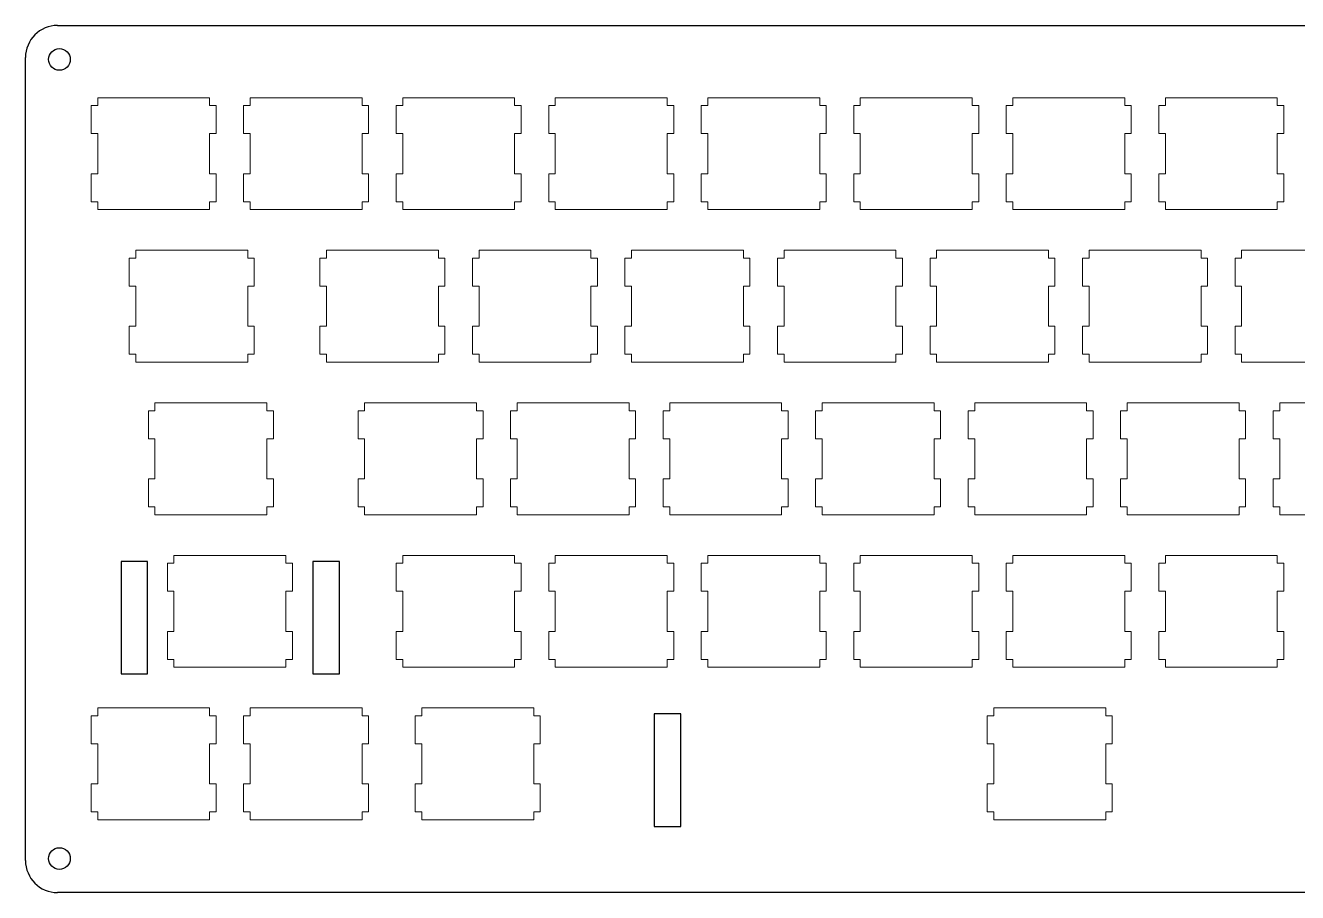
# Paper-space layout 'Layout 2' of a CAD drawing. Header units: millimetres. Extents: x 27 to 325, y 88 to 196.
# Drawn here: x 26.5 to 185, y 87.7 to 195.7 of the extents above; entities that cross this region are included whole.
import ezdxf

# ---------------------------------------------------------------- set-up
doc = ezdxf.new("R2010")
doc.units = ezdxf.units.MM
doc.layers.add('Layer_1', color=7, linetype='CONTINUOUS')

psp = doc.layouts.new('Layout 2')

# ---------------------------------------------------------------- linework, layer by layer
at = {"layer": 'Layer_1', "linetype": 'ByBlock'}
for p, q in [((30.51, 195.7), (320.51, 195.7)), ((320.51, 87.7), (30.51, 87.7))]:
    psp.add_line(p, q, dxfattribs=at)
at = {"layer": 'Layer_1'}
psp.add_line((26.51, 91.7), (26.51, 191.7), dxfattribs=at)
at = {"layer": 'Layer_1', "linetype": 'ByBlock'}
for points in [[(38.41, 128.95), (38.41, 114.95), (41.71, 114.95), (41.71, 128.95)], [(62.31, 128.95), (62.31, 114.95), (65.61, 114.95), (65.61, 128.95)], [(104.83, 109.95), (104.83, 95.95), (108.13, 95.95), (108.13, 109.95)], [(104.83, 109.95), (104.83, 95.95), (108.13, 95.95), (108.13, 109.95)]]:
    psp.add_lwpolyline(points, close=True, dxfattribs=at)
at = {"layer": 'Layer_1'}
for centre in [(30.74, 191.47), (30.74, 91.94)]:
    psp.add_circle(centre, 1.35, dxfattribs=at)
for centre, start, end in [((30.51, 191.7), 90, 180), ((30.51, 91.7), 180, 270)]:
    psp.add_arc(centre, 4, start, end, dxfattribs=at)
at = {"layer": 'Layer_1', "color": 250, "lineweight": 9}
for points in [[(34.69, 182.23), (34.69, 182.23), (34.69, 185.72), (34.69, 185.72)], [(34.69, 185.72), (34.69, 185.72), (35.51, 185.72), (35.51, 185.72)], [(35.51, 186.7), (35.51, 186.7), (49.45, 186.7), (49.45, 186.7)], [(35.51, 185.72), (35.51, 185.72), (35.51, 186.7), (35.51, 186.7)], [(49.45, 185.72), (49.45, 185.72), (49.45, 186.7), (49.45, 186.7)], [(50.26, 185.72), (50.26, 185.72), (49.45, 185.72), (49.45, 185.72)], [(50.26, 185.72), (50.26, 185.72), (50.26, 182.23), (50.26, 182.23)], [(53.69, 182.23), (53.69, 182.23), (53.69, 185.72), (53.69, 185.72)], [(53.69, 185.72), (53.69, 185.72), (54.51, 185.72), (54.51, 185.72)], [(54.51, 186.7), (54.51, 186.7), (68.45, 186.7), (68.45, 186.7)], [(54.51, 185.72), (54.51, 185.72), (54.51, 186.7), (54.51, 186.7)], [(68.45, 185.72), (68.45, 185.72), (68.45, 186.7), (68.45, 186.7)], [(69.26, 185.72), (69.26, 185.72), (68.45, 185.72), (68.45, 185.72)], [(69.26, 185.72), (69.26, 185.72), (69.26, 182.23), (69.26, 182.23)], [(72.69, 182.23), (72.69, 182.23), (72.69, 185.72), (72.69, 185.72)], [(72.69, 185.72), (72.69, 185.72), (73.51, 185.72), (73.51, 185.72)], [(73.51, 186.7), (73.51, 186.7), (87.45, 186.7), (87.45, 186.7)], [(73.51, 185.72), (73.51, 185.72), (73.51, 186.7), (73.51, 186.7)], [(87.45, 185.72), (87.45, 185.72), (87.45, 186.7), (87.45, 186.7)], [(88.26, 185.72), (88.26, 185.72), (87.45, 185.72), (87.45, 185.72)], [(88.26, 185.72), (88.26, 185.72), (88.26, 182.23), (88.26, 182.23)], [(91.69, 182.23), (91.69, 182.23), (91.69, 185.72), (91.69, 185.72)], [(91.69, 185.72), (91.69, 185.72), (92.51, 185.72), (92.51, 185.72)], [(92.51, 186.7), (92.51, 186.7), (106.45, 186.7), (106.45, 186.7)], [(92.51, 185.72), (92.51, 185.72), (92.51, 186.7), (92.51, 186.7)], [(106.45, 185.72), (106.45, 185.72), (106.45, 186.7), (106.45, 186.7)], [(107.26, 185.72), (107.26, 185.72), (106.45, 185.72), (106.45, 185.72)], [(107.26, 185.72), (107.26, 185.72), (107.26, 182.23), (107.26, 182.23)], [(110.69, 182.23), (110.69, 182.23), (110.69, 185.72), (110.69, 185.72)], [(110.69, 185.72), (110.69, 185.72), (111.51, 185.72), (111.51, 185.72)], [(111.51, 186.7), (111.51, 186.7), (125.45, 186.7), (125.45, 186.7)], [(111.51, 185.72), (111.51, 185.72), (111.51, 186.7), (111.51, 186.7)], [(125.45, 185.72), (125.45, 185.72), (125.45, 186.7), (125.45, 186.7)], [(126.26, 185.72), (126.26, 185.72), (125.45, 185.72), (125.45, 185.72)], [(126.26, 185.72), (126.26, 185.72), (126.26, 182.23), (126.26, 182.23)], [(129.69, 182.23), (129.69, 182.23), (129.69, 185.72), (129.69, 185.72)], [(129.69, 185.72), (129.69, 185.72), (130.51, 185.72), (130.51, 185.72)], [(130.51, 186.7), (130.51, 186.7), (144.45, 186.7), (144.45, 186.7)], [(130.51, 185.72), (130.51, 185.72), (130.51, 186.7), (130.51, 186.7)], [(144.45, 185.72), (144.45, 185.72), (144.45, 186.7), (144.45, 186.7)], [(145.26, 185.72), (145.26, 185.72), (144.45, 185.72), (144.45, 185.72)], [(145.26, 185.72), (145.26, 185.72), (145.26, 182.23), (145.26, 182.23)], [(148.69, 182.23), (148.69, 182.23), (148.69, 185.72), (148.69, 185.72)], [(148.69, 185.72), (148.69, 185.72), (149.51, 185.72), (149.51, 185.72)], [(149.51, 186.7), (149.51, 186.7), (163.45, 186.7), (163.45, 186.7)], [(149.51, 185.72), (149.51, 185.72), (149.51, 186.7), (149.51, 186.7)], [(163.45, 185.72), (163.45, 185.72), (163.45, 186.7), (163.45, 186.7)], [(164.26, 185.72), (164.26, 185.72), (163.45, 185.72), (163.45, 185.72)], [(164.26, 185.72), (164.26, 185.72), (164.26, 182.23), (164.26, 182.23)], [(167.69, 182.23), (167.69, 182.23), (167.69, 185.72), (167.69, 185.72)], [(167.69, 185.72), (167.69, 185.72), (168.51, 185.72), (168.51, 185.72)], [(168.51, 186.7), (168.51, 186.7), (182.45, 186.7), (182.45, 186.7)], [(168.51, 185.72), (168.51, 185.72), (168.51, 186.7), (168.51, 186.7)], [(182.45, 185.72), (182.45, 185.72), (182.45, 186.7), (182.45, 186.7)], [(183.26, 185.72), (183.26, 185.72), (182.45, 185.72), (182.45, 185.72)], [(183.26, 185.72), (183.26, 185.72), (183.26, 182.23), (183.26, 182.23)], [(35.51, 182.23), (35.51, 182.23), (34.69, 182.23), (34.69, 182.23)], [(35.51, 177.23), (35.51, 177.23), (35.51, 182.23), (35.51, 182.23)], [(49.45, 182.23), (49.45, 182.23), (49.45, 177.23), (49.45, 177.23)], [(49.45, 182.23), (49.45, 182.23), (50.26, 182.23), (50.26, 182.23)], [(54.51, 182.23), (54.51, 182.23), (53.69, 182.23), (53.69, 182.23)], [(54.51, 177.23), (54.51, 177.23), (54.51, 182.23), (54.51, 182.23)], [(68.45, 182.23), (68.45, 182.23), (68.45, 177.23), (68.45, 177.23)], [(68.45, 182.23), (68.45, 182.23), (69.26, 182.23), (69.26, 182.23)], [(73.51, 182.23), (73.51, 182.23), (72.69, 182.23), (72.69, 182.23)], [(73.51, 177.23), (73.51, 177.23), (73.51, 182.23), (73.51, 182.23)], [(87.45, 182.23), (87.45, 182.23), (87.45, 177.23), (87.45, 177.23)], [(87.45, 182.23), (87.45, 182.23), (88.26, 182.23), (88.26, 182.23)], [(92.51, 182.23), (92.51, 182.23), (91.69, 182.23), (91.69, 182.23)], [(92.51, 177.23), (92.51, 177.23), (92.51, 182.23), (92.51, 182.23)], [(106.45, 182.23), (106.45, 182.23), (106.45, 177.23), (106.45, 177.23)], [(106.45, 182.23), (106.45, 182.23), (107.26, 182.23), (107.26, 182.23)], [(111.51, 182.23), (111.51, 182.23), (110.69, 182.23), (110.69, 182.23)], [(111.51, 177.23), (111.51, 177.23), (111.51, 182.23), (111.51, 182.23)], [(125.45, 182.23), (125.45, 182.23), (125.45, 177.23), (125.45, 177.23)], [(125.45, 182.23), (125.45, 182.23), (126.26, 182.23), (126.26, 182.23)], [(130.51, 182.23), (130.51, 182.23), (129.69, 182.23), (129.69, 182.23)], [(130.51, 177.23), (130.51, 177.23), (130.51, 182.23), (130.51, 182.23)], [(144.45, 182.23), (144.45, 182.23), (144.45, 177.23), (144.45, 177.23)], [(144.45, 182.23), (144.45, 182.23), (145.26, 182.23), (145.26, 182.23)], [(149.51, 182.23), (149.51, 182.23), (148.69, 182.23), (148.69, 182.23)], [(149.51, 177.23), (149.51, 177.23), (149.51, 182.23), (149.51, 182.23)], [(163.45, 182.23), (163.45, 182.23), (163.45, 177.23), (163.45, 177.23)], [(163.45, 182.23), (163.45, 182.23), (164.26, 182.23), (164.26, 182.23)], [(168.51, 182.23), (168.51, 182.23), (167.69, 182.23), (167.69, 182.23)], [(168.51, 177.23), (168.51, 177.23), (168.51, 182.23), (168.51, 182.23)], [(182.45, 182.23), (182.45, 182.23), (182.45, 177.23), (182.45, 177.23)], [(182.45, 182.23), (182.45, 182.23), (183.26, 182.23), (183.26, 182.23)], [(34.69, 173.74), (34.69, 173.74), (34.69, 177.23), (34.69, 177.23)], [(34.69, 177.23), (34.69, 177.23), (35.51, 177.23), (35.51, 177.23)], [(50.26, 177.23), (50.26, 177.23), (49.45, 177.23), (49.45, 177.23)], [(50.26, 177.23), (50.26, 177.23), (50.26, 173.74), (50.26, 173.74)], [(53.69, 173.74), (53.69, 173.74), (53.69, 177.23), (53.69, 177.23)], [(53.69, 177.23), (53.69, 177.23), (54.51, 177.23), (54.51, 177.23)], [(69.26, 177.23), (69.26, 177.23), (68.45, 177.23), (68.45, 177.23)], [(69.26, 177.23), (69.26, 177.23), (69.26, 173.74), (69.26, 173.74)], [(72.69, 173.74), (72.69, 173.74), (72.69, 177.23), (72.69, 177.23)], [(72.69, 177.23), (72.69, 177.23), (73.51, 177.23), (73.51, 177.23)], [(88.26, 177.23), (88.26, 177.23), (87.45, 177.23), (87.45, 177.23)], [(88.26, 177.23), (88.26, 177.23), (88.26, 173.74), (88.26, 173.74)], [(91.69, 173.74), (91.69, 173.74), (91.69, 177.23), (91.69, 177.23)], [(91.69, 177.23), (91.69, 177.23), (92.51, 177.23), (92.51, 177.23)], [(107.26, 177.23), (107.26, 177.23), (106.45, 177.23), (106.45, 177.23)], [(107.26, 177.23), (107.26, 177.23), (107.26, 173.74), (107.26, 173.74)], [(110.69, 173.74), (110.69, 173.74), (110.69, 177.23), (110.69, 177.23)], [(110.69, 177.23), (110.69, 177.23), (111.51, 177.23), (111.51, 177.23)], [(126.26, 177.23), (126.26, 177.23), (125.45, 177.23), (125.45, 177.23)], [(126.26, 177.23), (126.26, 177.23), (126.26, 173.74), (126.26, 173.74)], [(129.69, 173.74), (129.69, 173.74), (129.69, 177.23), (129.69, 177.23)], [(129.69, 177.23), (129.69, 177.23), (130.51, 177.23), (130.51, 177.23)], [(145.26, 177.23), (145.26, 177.23), (144.45, 177.23), (144.45, 177.23)], [(145.26, 177.23), (145.26, 177.23), (145.26, 173.74), (145.26, 173.74)], [(148.69, 173.74), (148.69, 173.74), (148.69, 177.23), (148.69, 177.23)], [(148.69, 177.23), (148.69, 177.23), (149.51, 177.23), (149.51, 177.23)], [(164.26, 177.23), (164.26, 177.23), (163.45, 177.23), (163.45, 177.23)], [(164.26, 177.23), (164.26, 177.23), (164.26, 173.74), (164.26, 173.74)], [(167.69, 173.74), (167.69, 173.74), (167.69, 177.23), (167.69, 177.23)], [(167.69, 177.23), (167.69, 177.23), (168.51, 177.23), (168.51, 177.23)], [(183.26, 177.23), (183.26, 177.23), (182.45, 177.23), (182.45, 177.23)], [(183.26, 177.23), (183.26, 177.23), (183.26, 173.74), (183.26, 173.74)], [(35.51, 173.74), (35.51, 173.74), (34.69, 173.74), (34.69, 173.74)], [(35.51, 172.76), (35.51, 172.76), (35.51, 173.74), (35.51, 173.74)], [(49.45, 172.76), (49.45, 172.76), (35.51, 172.76), (35.51, 172.76)], [(49.45, 173.74), (49.45, 173.74), (50.26, 173.74), (50.26, 173.74)], [(49.45, 173.74), (49.45, 173.74), (49.45, 172.76), (49.45, 172.76)], [(54.51, 173.74), (54.51, 173.74), (53.69, 173.74), (53.69, 173.74)], [(54.51, 172.76), (54.51, 172.76), (54.51, 173.74), (54.51, 173.74)], [(68.45, 172.76), (68.45, 172.76), (54.51, 172.76), (54.51, 172.76)], [(68.45, 173.74), (68.45, 173.74), (69.26, 173.74), (69.26, 173.74)], [(68.45, 173.74), (68.45, 173.74), (68.45, 172.76), (68.45, 172.76)], [(73.51, 173.74), (73.51, 173.74), (72.69, 173.74), (72.69, 173.74)], [(73.51, 172.76), (73.51, 172.76), (73.51, 173.74), (73.51, 173.74)], [(87.45, 172.76), (87.45, 172.76), (73.51, 172.76), (73.51, 172.76)], [(87.45, 173.74), (87.45, 173.74), (88.26, 173.74), (88.26, 173.74)], [(87.45, 173.74), (87.45, 173.74), (87.45, 172.76), (87.45, 172.76)], [(92.51, 173.74), (92.51, 173.74), (91.69, 173.74), (91.69, 173.74)], [(92.51, 172.76), (92.51, 172.76), (92.51, 173.74), (92.51, 173.74)], [(106.45, 172.76), (106.45, 172.76), (92.51, 172.76), (92.51, 172.76)], [(106.45, 173.74), (106.45, 173.74), (107.26, 173.74), (107.26, 173.74)], [(106.45, 173.74), (106.45, 173.74), (106.45, 172.76), (106.45, 172.76)], [(111.51, 173.74), (111.51, 173.74), (110.69, 173.74), (110.69, 173.74)], [(111.51, 172.76), (111.51, 172.76), (111.51, 173.74), (111.51, 173.74)], [(125.45, 172.76), (125.45, 172.76), (111.51, 172.76), (111.51, 172.76)], [(125.45, 173.74), (125.45, 173.74), (126.26, 173.74), (126.26, 173.74)], [(125.45, 173.74), (125.45, 173.74), (125.45, 172.76), (125.45, 172.76)], [(130.51, 173.74), (130.51, 173.74), (129.69, 173.74), (129.69, 173.74)], [(130.51, 172.76), (130.51, 172.76), (130.51, 173.74), (130.51, 173.74)], [(144.45, 172.76), (144.45, 172.76), (130.51, 172.76), (130.51, 172.76)], [(144.45, 173.74), (144.45, 173.74), (145.26, 173.74), (145.26, 173.74)], [(144.45, 173.74), (144.45, 173.74), (144.45, 172.76), (144.45, 172.76)], [(149.51, 173.74), (149.51, 173.74), (148.69, 173.74), (148.69, 173.74)], [(149.51, 172.76), (149.51, 172.76), (149.51, 173.74), (149.51, 173.74)], [(163.45, 172.76), (163.45, 172.76), (149.51, 172.76), (149.51, 172.76)], [(163.45, 173.74), (163.45, 173.74), (164.26, 173.74), (164.26, 173.74)], [(163.45, 173.74), (163.45, 173.74), (163.45, 172.76), (163.45, 172.76)], [(168.51, 173.74), (168.51, 173.74), (167.69, 173.74), (167.69, 173.74)], [(168.51, 172.76), (168.51, 172.76), (168.51, 173.74), (168.51, 173.74)], [(182.45, 172.76), (182.45, 172.76), (168.51, 172.76), (168.51, 172.76)], [(182.45, 173.74), (182.45, 173.74), (183.26, 173.74), (183.26, 173.74)], [(182.45, 173.74), (182.45, 173.74), (182.45, 172.76), (182.45, 172.76)], [(39.44, 163.23), (39.44, 163.23), (39.44, 166.72), (39.44, 166.72)], [(39.44, 166.72), (39.44, 166.72), (40.26, 166.72), (40.26, 166.72)], [(40.26, 167.7), (40.26, 167.7), (54.2, 167.7), (54.2, 167.7)], [(40.26, 166.72), (40.26, 166.72), (40.26, 167.7), (40.26, 167.7)], [(54.2, 166.72), (54.2, 166.72), (54.2, 167.7), (54.2, 167.7)], [(55.01, 166.72), (55.01, 166.72), (54.2, 166.72), (54.2, 166.72)], [(55.01, 166.72), (55.01, 166.72), (55.01, 163.23), (55.01, 163.23)], [(63.19, 163.23), (63.19, 163.23), (63.19, 166.72), (63.19, 166.72)], [(63.19, 166.72), (63.19, 166.72), (64.01, 166.72), (64.01, 166.72)], [(64.01, 167.7), (64.01, 167.7), (77.95, 167.7), (77.95, 167.7)], [(64.01, 166.72), (64.01, 166.72), (64.01, 167.7), (64.01, 167.7)], [(77.95, 166.72), (77.95, 166.72), (77.95, 167.7), (77.95, 167.7)], [(78.76, 166.72), (78.76, 166.72), (77.95, 166.72), (77.95, 166.72)], [(78.76, 166.72), (78.76, 166.72), (78.76, 163.23), (78.76, 163.23)], [(82.19, 163.23), (82.19, 163.23), (82.19, 166.72), (82.19, 166.72)], [(82.19, 166.72), (82.19, 166.72), (83.01, 166.72), (83.01, 166.72)], [(83.01, 167.7), (83.01, 167.7), (96.95, 167.7), (96.95, 167.7)], [(83.01, 166.72), (83.01, 166.72), (83.01, 167.7), (83.01, 167.7)], [(96.95, 166.72), (96.95, 166.72), (96.95, 167.7), (96.95, 167.7)], [(97.76, 166.72), (97.76, 166.72), (96.95, 166.72), (96.95, 166.72)], [(97.76, 166.72), (97.76, 166.72), (97.76, 163.23), (97.76, 163.23)], [(101.19, 163.23), (101.19, 163.23), (101.19, 166.72), (101.19, 166.72)], [(101.19, 166.72), (101.19, 166.72), (102.01, 166.72), (102.01, 166.72)], [(102.01, 167.7), (102.01, 167.7), (115.95, 167.7), (115.95, 167.7)], [(102.01, 166.72), (102.01, 166.72), (102.01, 167.7), (102.01, 167.7)], [(115.95, 166.72), (115.95, 166.72), (115.95, 167.7), (115.95, 167.7)], [(116.76, 166.72), (116.76, 166.72), (115.95, 166.72), (115.95, 166.72)], [(116.76, 166.72), (116.76, 166.72), (116.76, 163.23), (116.76, 163.23)], [(120.19, 163.23), (120.19, 163.23), (120.19, 166.72), (120.19, 166.72)], [(120.19, 166.72), (120.19, 166.72), (121.01, 166.72), (121.01, 166.72)], [(121.01, 167.7), (121.01, 167.7), (134.95, 167.7), (134.95, 167.7)], [(121.01, 166.72), (121.01, 166.72), (121.01, 167.7), (121.01, 167.7)], [(134.95, 166.72), (134.95, 166.72), (134.95, 167.7), (134.95, 167.7)], [(135.76, 166.72), (135.76, 166.72), (134.95, 166.72), (134.95, 166.72)], [(135.76, 166.72), (135.76, 166.72), (135.76, 163.23), (135.76, 163.23)], [(139.19, 163.23), (139.19, 163.23), (139.19, 166.72), (139.19, 166.72)], [(139.19, 166.72), (139.19, 166.72), (140.01, 166.72), (140.01, 166.72)], [(140.01, 167.7), (140.01, 167.7), (153.95, 167.7), (153.95, 167.7)], [(140.01, 166.72), (140.01, 166.72), (140.01, 167.7), (140.01, 167.7)], [(153.95, 166.72), (153.95, 166.72), (153.95, 167.7), (153.95, 167.7)], [(154.76, 166.72), (154.76, 166.72), (153.95, 166.72), (153.95, 166.72)], [(154.76, 166.72), (154.76, 166.72), (154.76, 163.23), (154.76, 163.23)], [(158.19, 163.23), (158.19, 163.23), (158.19, 166.72), (158.19, 166.72)], [(158.19, 166.72), (158.19, 166.72), (159.01, 166.72), (159.01, 166.72)], [(159.01, 167.7), (159.01, 167.7), (172.95, 167.7), (172.95, 167.7)], [(159.01, 166.72), (159.01, 166.72), (159.01, 167.7), (159.01, 167.7)], [(172.95, 166.72), (172.95, 166.72), (172.95, 167.7), (172.95, 167.7)], [(173.76, 166.72), (173.76, 166.72), (172.95, 166.72), (172.95, 166.72)], [(173.76, 166.72), (173.76, 166.72), (173.76, 163.23), (173.76, 163.23)], [(177.19, 163.23), (177.19, 163.23), (177.19, 166.72), (177.19, 166.72)], [(177.19, 166.72), (177.19, 166.72), (178.01, 166.72), (178.01, 166.72)], [(178.01, 167.7), (178.01, 167.7), (191.95, 167.7), (191.95, 167.7)], [(178.01, 166.72), (178.01, 166.72), (178.01, 167.7), (178.01, 167.7)], [(40.26, 163.23), (40.26, 163.23), (39.44, 163.23), (39.44, 163.23)], [(40.26, 158.23), (40.26, 158.23), (40.26, 163.23), (40.26, 163.23)], [(54.2, 163.23), (54.2, 163.23), (54.2, 158.23), (54.2, 158.23)], [(54.2, 163.23), (54.2, 163.23), (55.01, 163.23), (55.01, 163.23)], [(64.01, 163.23), (64.01, 163.23), (63.19, 163.23), (63.19, 163.23)], [(64.01, 158.23), (64.01, 158.23), (64.01, 163.23), (64.01, 163.23)], [(77.95, 163.23), (77.95, 163.23), (77.95, 158.23), (77.95, 158.23)], [(77.95, 163.23), (77.95, 163.23), (78.76, 163.23), (78.76, 163.23)], [(83.01, 163.23), (83.01, 163.23), (82.19, 163.23), (82.19, 163.23)], [(83.01, 158.23), (83.01, 158.23), (83.01, 163.23), (83.01, 163.23)], [(96.95, 163.23), (96.95, 163.23), (96.95, 158.23), (96.95, 158.23)], [(96.95, 163.23), (96.95, 163.23), (97.76, 163.23), (97.76, 163.23)], [(102.01, 163.23), (102.01, 163.23), (101.19, 163.23), (101.19, 163.23)], [(102.01, 158.23), (102.01, 158.23), (102.01, 163.23), (102.01, 163.23)], [(115.95, 163.23), (115.95, 163.23), (115.95, 158.23), (115.95, 158.23)], [(115.95, 163.23), (115.95, 163.23), (116.76, 163.23), (116.76, 163.23)], [(121.01, 163.23), (121.01, 163.23), (120.19, 163.23), (120.19, 163.23)], [(121.01, 158.23), (121.01, 158.23), (121.01, 163.23), (121.01, 163.23)], [(134.95, 163.23), (134.95, 163.23), (134.95, 158.23), (134.95, 158.23)], [(134.95, 163.23), (134.95, 163.23), (135.76, 163.23), (135.76, 163.23)], [(140.01, 163.23), (140.01, 163.23), (139.19, 163.23), (139.19, 163.23)], [(140.01, 158.23), (140.01, 158.23), (140.01, 163.23), (140.01, 163.23)], [(153.95, 163.23), (153.95, 163.23), (153.95, 158.23), (153.95, 158.23)], [(153.95, 163.23), (153.95, 163.23), (154.76, 163.23), (154.76, 163.23)], [(159.01, 163.23), (159.01, 163.23), (158.19, 163.23), (158.19, 163.23)], [(159.01, 158.23), (159.01, 158.23), (159.01, 163.23), (159.01, 163.23)], [(172.95, 163.23), (172.95, 163.23), (172.95, 158.23), (172.95, 158.23)], [(172.95, 163.23), (172.95, 163.23), (173.76, 163.23), (173.76, 163.23)], [(178.01, 163.23), (178.01, 163.23), (177.19, 163.23), (177.19, 163.23)], [(178.01, 158.23), (178.01, 158.23), (178.01, 163.23), (178.01, 163.23)], [(39.44, 154.74), (39.44, 154.74), (39.44, 158.23), (39.44, 158.23)], [(39.44, 158.23), (39.44, 158.23), (40.26, 158.23), (40.26, 158.23)], [(55.01, 158.23), (55.01, 158.23), (54.2, 158.23), (54.2, 158.23)], [(55.01, 158.23), (55.01, 158.23), (55.01, 154.74), (55.01, 154.74)], [(63.19, 154.74), (63.19, 154.74), (63.19, 158.23), (63.19, 158.23)], [(63.19, 158.23), (63.19, 158.23), (64.01, 158.23), (64.01, 158.23)], [(78.76, 158.23), (78.76, 158.23), (77.95, 158.23), (77.95, 158.23)], [(78.76, 158.23), (78.76, 158.23), (78.76, 154.74), (78.76, 154.74)], [(82.19, 154.74), (82.19, 154.74), (82.19, 158.23), (82.19, 158.23)], [(82.19, 158.23), (82.19, 158.23), (83.01, 158.23), (83.01, 158.23)], [(97.76, 158.23), (97.76, 158.23), (96.95, 158.23), (96.95, 158.23)], [(97.76, 158.23), (97.76, 158.23), (97.76, 154.74), (97.76, 154.74)], [(101.19, 154.74), (101.19, 154.74), (101.19, 158.23), (101.19, 158.23)], [(101.19, 158.23), (101.19, 158.23), (102.01, 158.23), (102.01, 158.23)], [(116.76, 158.23), (116.76, 158.23), (115.95, 158.23), (115.95, 158.23)], [(116.76, 158.23), (116.76, 158.23), (116.76, 154.74), (116.76, 154.74)], [(120.19, 154.74), (120.19, 154.74), (120.19, 158.23), (120.19, 158.23)], [(120.19, 158.23), (120.19, 158.23), (121.01, 158.23), (121.01, 158.23)], [(135.76, 158.23), (135.76, 158.23), (134.95, 158.23), (134.95, 158.23)], [(135.76, 158.23), (135.76, 158.23), (135.76, 154.74), (135.76, 154.74)], [(139.19, 154.74), (139.19, 154.74), (139.19, 158.23), (139.19, 158.23)], [(139.19, 158.23), (139.19, 158.23), (140.01, 158.23), (140.01, 158.23)], [(154.76, 158.23), (154.76, 158.23), (153.95, 158.23), (153.95, 158.23)], [(154.76, 158.23), (154.76, 158.23), (154.76, 154.74), (154.76, 154.74)], [(158.19, 154.74), (158.19, 154.74), (158.19, 158.23), (158.19, 158.23)], [(158.19, 158.23), (158.19, 158.23), (159.01, 158.23), (159.01, 158.23)], [(173.76, 158.23), (173.76, 158.23), (172.95, 158.23), (172.95, 158.23)], [(173.76, 158.23), (173.76, 158.23), (173.76, 154.74), (173.76, 154.74)], [(177.19, 154.74), (177.19, 154.74), (177.19, 158.23), (177.19, 158.23)], [(177.19, 158.23), (177.19, 158.23), (178.01, 158.23), (178.01, 158.23)], [(40.26, 154.74), (40.26, 154.74), (39.44, 154.74), (39.44, 154.74)], [(40.26, 153.76), (40.26, 153.76), (40.26, 154.74), (40.26, 154.74)], [(54.2, 153.76), (54.2, 153.76), (40.26, 153.76), (40.26, 153.76)], [(54.2, 154.74), (54.2, 154.74), (55.01, 154.74), (55.01, 154.74)], [(54.2, 154.74), (54.2, 154.74), (54.2, 153.76), (54.2, 153.76)], [(64.01, 154.74), (64.01, 154.74), (63.19, 154.74), (63.19, 154.74)], [(64.01, 153.76), (64.01, 153.76), (64.01, 154.74), (64.01, 154.74)], [(77.95, 153.76), (77.95, 153.76), (64.01, 153.76), (64.01, 153.76)], [(77.95, 154.74), (77.95, 154.74), (78.76, 154.74), (78.76, 154.74)], [(77.95, 154.74), (77.95, 154.74), (77.95, 153.76), (77.95, 153.76)], [(83.01, 154.74), (83.01, 154.74), (82.19, 154.74), (82.19, 154.74)], [(83.01, 153.76), (83.01, 153.76), (83.01, 154.74), (83.01, 154.74)], [(96.95, 153.76), (96.95, 153.76), (83.01, 153.76), (83.01, 153.76)], [(96.95, 154.74), (96.95, 154.74), (97.76, 154.74), (97.76, 154.74)], [(96.95, 154.74), (96.95, 154.74), (96.95, 153.76), (96.95, 153.76)], [(102.01, 154.74), (102.01, 154.74), (101.19, 154.74), (101.19, 154.74)], [(102.01, 153.76), (102.01, 153.76), (102.01, 154.74), (102.01, 154.74)], [(115.95, 153.76), (115.95, 153.76), (102.01, 153.76), (102.01, 153.76)], [(115.95, 154.74), (115.95, 154.74), (116.76, 154.74), (116.76, 154.74)], [(115.95, 154.74), (115.95, 154.74), (115.95, 153.76), (115.95, 153.76)], [(121.01, 154.74), (121.01, 154.74), (120.19, 154.74), (120.19, 154.74)], [(121.01, 153.76), (121.01, 153.76), (121.01, 154.74), (121.01, 154.74)], [(134.95, 153.76), (134.95, 153.76), (121.01, 153.76), (121.01, 153.76)], [(134.95, 154.74), (134.95, 154.74), (135.76, 154.74), (135.76, 154.74)], [(134.95, 154.74), (134.95, 154.74), (134.95, 153.76), (134.95, 153.76)], [(140.01, 154.74), (140.01, 154.74), (139.19, 154.74), (139.19, 154.74)], [(140.01, 153.76), (140.01, 153.76), (140.01, 154.74), (140.01, 154.74)], [(153.95, 153.76), (153.95, 153.76), (140.01, 153.76), (140.01, 153.76)], [(153.95, 154.74), (153.95, 154.74), (154.76, 154.74), (154.76, 154.74)], [(153.95, 154.74), (153.95, 154.74), (153.95, 153.76), (153.95, 153.76)], [(159.01, 154.74), (159.01, 154.74), (158.19, 154.74), (158.19, 154.74)], [(159.01, 153.76), (159.01, 153.76), (159.01, 154.74), (159.01, 154.74)], [(172.95, 153.76), (172.95, 153.76), (159.01, 153.76), (159.01, 153.76)], [(172.95, 154.74), (172.95, 154.74), (173.76, 154.74), (173.76, 154.74)], [(172.95, 154.74), (172.95, 154.74), (172.95, 153.76), (172.95, 153.76)], [(178.01, 154.74), (178.01, 154.74), (177.19, 154.74), (177.19, 154.74)], [(178.01, 153.76), (178.01, 153.76), (178.01, 154.74), (178.01, 154.74)], [(191.95, 153.76), (191.95, 153.76), (178.01, 153.76), (178.01, 153.76)], [(41.82, 144.23), (41.82, 144.23), (41.82, 147.72), (41.82, 147.72)], [(41.82, 147.72), (41.82, 147.72), (42.63, 147.72), (42.63, 147.72)], [(42.63, 148.7), (42.63, 148.7), (56.58, 148.7), (56.58, 148.7)], [(42.63, 147.72), (42.63, 147.72), (42.63, 148.7), (42.63, 148.7)], [(56.58, 147.72), (56.58, 147.72), (56.58, 148.7), (56.58, 148.7)], [(57.39, 147.72), (57.39, 147.72), (56.58, 147.72), (56.58, 147.72)], [(57.39, 147.72), (57.39, 147.72), (57.39, 144.23), (57.39, 144.23)], [(67.94, 144.23), (67.94, 144.23), (67.94, 147.72), (67.94, 147.72)], [(67.94, 147.72), (67.94, 147.72), (68.76, 147.72), (68.76, 147.72)], [(68.76, 148.7), (68.76, 148.7), (82.7, 148.7), (82.7, 148.7)], [(68.76, 147.72), (68.76, 147.72), (68.76, 148.7), (68.76, 148.7)], [(82.7, 147.72), (82.7, 147.72), (82.7, 148.7), (82.7, 148.7)], [(83.51, 147.72), (83.51, 147.72), (82.7, 147.72), (82.7, 147.72)], [(83.51, 147.72), (83.51, 147.72), (83.51, 144.23), (83.51, 144.23)], [(86.94, 144.23), (86.94, 144.23), (86.94, 147.72), (86.94, 147.72)], [(86.94, 147.72), (86.94, 147.72), (87.76, 147.72), (87.76, 147.72)], [(87.76, 148.7), (87.76, 148.7), (101.7, 148.7), (101.7, 148.7)], [(87.76, 147.72), (87.76, 147.72), (87.76, 148.7), (87.76, 148.7)], [(101.7, 147.72), (101.7, 147.72), (101.7, 148.7), (101.7, 148.7)], [(102.51, 147.72), (102.51, 147.72), (101.7, 147.72), (101.7, 147.72)], [(102.51, 147.72), (102.51, 147.72), (102.51, 144.23), (102.51, 144.23)], [(105.94, 144.23), (105.94, 144.23), (105.94, 147.72), (105.94, 147.72)], [(105.94, 147.72), (105.94, 147.72), (106.76, 147.72), (106.76, 147.72)], [(106.76, 148.7), (106.76, 148.7), (120.7, 148.7), (120.7, 148.7)], [(106.76, 147.72), (106.76, 147.72), (106.76, 148.7), (106.76, 148.7)], [(120.7, 147.72), (120.7, 147.72), (120.7, 148.7), (120.7, 148.7)], [(121.51, 147.72), (121.51, 147.72), (120.7, 147.72), (120.7, 147.72)], [(121.51, 147.72), (121.51, 147.72), (121.51, 144.23), (121.51, 144.23)], [(124.94, 144.23), (124.94, 144.23), (124.94, 147.72), (124.94, 147.72)], [(124.94, 147.72), (124.94, 147.72), (125.76, 147.72), (125.76, 147.72)], [(125.76, 148.7), (125.76, 148.7), (139.7, 148.7), (139.7, 148.7)], [(125.76, 147.72), (125.76, 147.72), (125.76, 148.7), (125.76, 148.7)], [(139.7, 147.72), (139.7, 147.72), (139.7, 148.7), (139.7, 148.7)], [(140.51, 147.72), (140.51, 147.72), (139.7, 147.72), (139.7, 147.72)], [(140.51, 147.72), (140.51, 147.72), (140.51, 144.23), (140.51, 144.23)], [(143.94, 144.23), (143.94, 144.23), (143.94, 147.72), (143.94, 147.72)], [(143.94, 147.72), (143.94, 147.72), (144.76, 147.72), (144.76, 147.72)], [(144.76, 148.7), (144.76, 148.7), (158.7, 148.7), (158.7, 148.7)], [(144.76, 147.72), (144.76, 147.72), (144.76, 148.7), (144.76, 148.7)], [(158.7, 147.72), (158.7, 147.72), (158.7, 148.7), (158.7, 148.7)], [(159.51, 147.72), (159.51, 147.72), (158.7, 147.72), (158.7, 147.72)], [(159.51, 147.72), (159.51, 147.72), (159.51, 144.23), (159.51, 144.23)], [(162.94, 144.23), (162.94, 144.23), (162.94, 147.72), (162.94, 147.72)], [(162.94, 147.72), (162.94, 147.72), (163.76, 147.72), (163.76, 147.72)], [(163.76, 148.7), (163.76, 148.7), (177.7, 148.7), (177.7, 148.7)], [(163.76, 147.72), (163.76, 147.72), (163.76, 148.7), (163.76, 148.7)], [(177.7, 147.72), (177.7, 147.72), (177.7, 148.7), (177.7, 148.7)], [(178.51, 147.72), (178.51, 147.72), (177.7, 147.72), (177.7, 147.72)], [(178.51, 147.72), (178.51, 147.72), (178.51, 144.23), (178.51, 144.23)], [(181.94, 144.23), (181.94, 144.23), (181.94, 147.72), (181.94, 147.72)], [(181.94, 147.72), (181.94, 147.72), (182.76, 147.72), (182.76, 147.72)], [(182.76, 148.7), (182.76, 148.7), (196.7, 148.7), (196.7, 148.7)], [(182.76, 147.72), (182.76, 147.72), (182.76, 148.7), (182.76, 148.7)], [(42.63, 144.23), (42.63, 144.23), (41.82, 144.23), (41.82, 144.23)], [(42.63, 139.23), (42.63, 139.23), (42.63, 144.23), (42.63, 144.23)], [(56.58, 144.23), (56.58, 144.23), (56.58, 139.23), (56.58, 139.23)], [(56.58, 144.23), (56.58, 144.23), (57.39, 144.23), (57.39, 144.23)], [(68.76, 144.23), (68.76, 144.23), (67.94, 144.23), (67.94, 144.23)], [(68.76, 139.23), (68.76, 139.23), (68.76, 144.23), (68.76, 144.23)], [(82.7, 144.23), (82.7, 144.23), (82.7, 139.23), (82.7, 139.23)], [(82.7, 144.23), (82.7, 144.23), (83.51, 144.23), (83.51, 144.23)], [(87.76, 144.23), (87.76, 144.23), (86.94, 144.23), (86.94, 144.23)], [(87.76, 139.23), (87.76, 139.23), (87.76, 144.23), (87.76, 144.23)], [(101.7, 144.23), (101.7, 144.23), (101.7, 139.23), (101.7, 139.23)], [(101.7, 144.23), (101.7, 144.23), (102.51, 144.23), (102.51, 144.23)], [(106.76, 144.23), (106.76, 144.23), (105.94, 144.23), (105.94, 144.23)], [(106.76, 139.23), (106.76, 139.23), (106.76, 144.23), (106.76, 144.23)], [(120.7, 144.23), (120.7, 144.23), (120.7, 139.23), (120.7, 139.23)], [(120.7, 144.23), (120.7, 144.23), (121.51, 144.23), (121.51, 144.23)], [(125.76, 144.23), (125.76, 144.23), (124.94, 144.23), (124.94, 144.23)], [(125.76, 139.23), (125.76, 139.23), (125.76, 144.23), (125.76, 144.23)], [(139.7, 144.23), (139.7, 144.23), (139.7, 139.23), (139.7, 139.23)], [(139.7, 144.23), (139.7, 144.23), (140.51, 144.23), (140.51, 144.23)], [(144.76, 144.23), (144.76, 144.23), (143.94, 144.23), (143.94, 144.23)], [(144.76, 139.23), (144.76, 139.23), (144.76, 144.23), (144.76, 144.23)], [(158.7, 144.23), (158.7, 144.23), (158.7, 139.23), (158.7, 139.23)], [(158.7, 144.23), (158.7, 144.23), (159.51, 144.23), (159.51, 144.23)], [(163.76, 144.23), (163.76, 144.23), (162.94, 144.23), (162.94, 144.23)], [(163.76, 139.23), (163.76, 139.23), (163.76, 144.23), (163.76, 144.23)], [(177.7, 144.23), (177.7, 144.23), (177.7, 139.23), (177.7, 139.23)], [(177.7, 144.23), (177.7, 144.23), (178.51, 144.23), (178.51, 144.23)], [(182.76, 144.23), (182.76, 144.23), (181.94, 144.23), (181.94, 144.23)], [(182.76, 139.23), (182.76, 139.23), (182.76, 144.23), (182.76, 144.23)], [(41.82, 135.74), (41.82, 135.74), (41.82, 139.23), (41.82, 139.23)], [(41.82, 139.23), (41.82, 139.23), (42.63, 139.23), (42.63, 139.23)], [(57.39, 139.23), (57.39, 139.23), (56.58, 139.23), (56.58, 139.23)], [(57.39, 139.23), (57.39, 139.23), (57.39, 135.74), (57.39, 135.74)], [(67.94, 135.74), (67.94, 135.74), (67.94, 139.23), (67.94, 139.23)], [(67.94, 139.23), (67.94, 139.23), (68.76, 139.23), (68.76, 139.23)], [(83.51, 139.23), (83.51, 139.23), (82.7, 139.23), (82.7, 139.23)], [(83.51, 139.23), (83.51, 139.23), (83.51, 135.74), (83.51, 135.74)], [(86.94, 135.74), (86.94, 135.74), (86.94, 139.23), (86.94, 139.23)], [(86.94, 139.23), (86.94, 139.23), (87.76, 139.23), (87.76, 139.23)], [(102.51, 139.23), (102.51, 139.23), (101.7, 139.23), (101.7, 139.23)], [(102.51, 139.23), (102.51, 139.23), (102.51, 135.74), (102.51, 135.74)], [(105.94, 135.74), (105.94, 135.74), (105.94, 139.23), (105.94, 139.23)], [(105.94, 139.23), (105.94, 139.23), (106.76, 139.23), (106.76, 139.23)], [(121.51, 139.23), (121.51, 139.23), (120.7, 139.23), (120.7, 139.23)], [(121.51, 139.23), (121.51, 139.23), (121.51, 135.74), (121.51, 135.74)], [(124.94, 135.74), (124.94, 135.74), (124.94, 139.23), (124.94, 139.23)], [(124.94, 139.23), (124.94, 139.23), (125.76, 139.23), (125.76, 139.23)], [(140.51, 139.23), (140.51, 139.23), (139.7, 139.23), (139.7, 139.23)], [(140.51, 139.23), (140.51, 139.23), (140.51, 135.74), (140.51, 135.74)], [(143.94, 135.74), (143.94, 135.74), (143.94, 139.23), (143.94, 139.23)], [(143.94, 139.23), (143.94, 139.23), (144.76, 139.23), (144.76, 139.23)], [(159.51, 139.23), (159.51, 139.23), (158.7, 139.23), (158.7, 139.23)], [(159.51, 139.23), (159.51, 139.23), (159.51, 135.74), (159.51, 135.74)], [(162.94, 135.74), (162.94, 135.74), (162.94, 139.23), (162.94, 139.23)], [(162.94, 139.23), (162.94, 139.23), (163.76, 139.23), (163.76, 139.23)], [(178.51, 139.23), (178.51, 139.23), (177.7, 139.23), (177.7, 139.23)], [(178.51, 139.23), (178.51, 139.23), (178.51, 135.74), (178.51, 135.74)], [(181.94, 135.74), (181.94, 135.74), (181.94, 139.23), (181.94, 139.23)], [(181.94, 139.23), (181.94, 139.23), (182.76, 139.23), (182.76, 139.23)], [(42.63, 135.74), (42.63, 135.74), (41.82, 135.74), (41.82, 135.74)], [(42.63, 134.76), (42.63, 134.76), (42.63, 135.74), (42.63, 135.74)], [(56.58, 134.76), (56.58, 134.76), (42.63, 134.76), (42.63, 134.76)], [(56.58, 135.74), (56.58, 135.74), (57.39, 135.74), (57.39, 135.74)], [(56.58, 135.74), (56.58, 135.74), (56.58, 134.76), (56.58, 134.76)], [(68.76, 135.74), (68.76, 135.74), (67.94, 135.74), (67.94, 135.74)], [(68.76, 134.76), (68.76, 134.76), (68.76, 135.74), (68.76, 135.74)], [(82.7, 134.76), (82.7, 134.76), (68.76, 134.76), (68.76, 134.76)], [(82.7, 135.74), (82.7, 135.74), (83.51, 135.74), (83.51, 135.74)], [(82.7, 135.74), (82.7, 135.74), (82.7, 134.76), (82.7, 134.76)], [(87.76, 135.74), (87.76, 135.74), (86.94, 135.74), (86.94, 135.74)], [(87.76, 134.76), (87.76, 134.76), (87.76, 135.74), (87.76, 135.74)], [(101.7, 134.76), (101.7, 134.76), (87.76, 134.76), (87.76, 134.76)], [(101.7, 135.74), (101.7, 135.74), (102.51, 135.74), (102.51, 135.74)], [(101.7, 135.74), (101.7, 135.74), (101.7, 134.76), (101.7, 134.76)], [(106.76, 135.74), (106.76, 135.74), (105.94, 135.74), (105.94, 135.74)], [(106.76, 134.76), (106.76, 134.76), (106.76, 135.74), (106.76, 135.74)], [(120.7, 134.76), (120.7, 134.76), (106.76, 134.76), (106.76, 134.76)], [(120.7, 135.74), (120.7, 135.74), (121.51, 135.74), (121.51, 135.74)], [(120.7, 135.74), (120.7, 135.74), (120.7, 134.76), (120.7, 134.76)], [(125.76, 135.74), (125.76, 135.74), (124.94, 135.74), (124.94, 135.74)], [(125.76, 134.76), (125.76, 134.76), (125.76, 135.74), (125.76, 135.74)], [(139.7, 134.76), (139.7, 134.76), (125.76, 134.76), (125.76, 134.76)], [(139.7, 135.74), (139.7, 135.74), (140.51, 135.74), (140.51, 135.74)], [(139.7, 135.74), (139.7, 135.74), (139.7, 134.76), (139.7, 134.76)], [(144.76, 135.74), (144.76, 135.74), (143.94, 135.74), (143.94, 135.74)], [(144.76, 134.76), (144.76, 134.76), (144.76, 135.74), (144.76, 135.74)], [(158.7, 134.76), (158.7, 134.76), (144.76, 134.76), (144.76, 134.76)], [(158.7, 135.74), (158.7, 135.74), (159.51, 135.74), (159.51, 135.74)], [(158.7, 135.74), (158.7, 135.74), (158.7, 134.76), (158.7, 134.76)], [(163.76, 135.74), (163.76, 135.74), (162.94, 135.74), (162.94, 135.74)], [(163.76, 134.76), (163.76, 134.76), (163.76, 135.74), (163.76, 135.74)], [(177.7, 134.76), (177.7, 134.76), (163.76, 134.76), (163.76, 134.76)], [(177.7, 135.74), (177.7, 135.74), (178.51, 135.74), (178.51, 135.74)], [(177.7, 135.74), (177.7, 135.74), (177.7, 134.76), (177.7, 134.76)], [(182.76, 135.74), (182.76, 135.74), (181.94, 135.74), (181.94, 135.74)], [(182.76, 134.76), (182.76, 134.76), (182.76, 135.74), (182.76, 135.74)], [(196.7, 134.76), (196.7, 134.76), (182.76, 134.76), (182.76, 134.76)], [(44.19, 125.23), (44.19, 125.23), (44.19, 128.72), (44.19, 128.72)], [(44.19, 128.72), (44.19, 128.72), (45.01, 128.72), (45.01, 128.72)], [(45.01, 129.7), (45.01, 129.7), (58.95, 129.7), (58.95, 129.7)], [(45.01, 128.72), (45.01, 128.72), (45.01, 129.7), (45.01, 129.7)], [(58.95, 128.72), (58.95, 128.72), (58.95, 129.7), (58.95, 129.7)], [(59.76, 128.72), (59.76, 128.72), (58.95, 128.72), (58.95, 128.72)], [(59.76, 128.72), (59.76, 128.72), (59.76, 125.23), (59.76, 125.23)], [(72.69, 125.23), (72.69, 125.23), (72.69, 128.72), (72.69, 128.72)], [(72.69, 128.72), (72.69, 128.72), (73.51, 128.72), (73.51, 128.72)], [(73.51, 129.7), (73.51, 129.7), (87.45, 129.7), (87.45, 129.7)], [(73.51, 128.72), (73.51, 128.72), (73.51, 129.7), (73.51, 129.7)], [(87.45, 128.72), (87.45, 128.72), (87.45, 129.7), (87.45, 129.7)], [(88.26, 128.72), (88.26, 128.72), (87.45, 128.72), (87.45, 128.72)], [(88.26, 128.72), (88.26, 128.72), (88.26, 125.23), (88.26, 125.23)], [(91.69, 125.23), (91.69, 125.23), (91.69, 128.72), (91.69, 128.72)], [(91.69, 128.72), (91.69, 128.72), (92.51, 128.72), (92.51, 128.72)], [(92.51, 129.7), (92.51, 129.7), (106.45, 129.7), (106.45, 129.7)], [(92.51, 128.72), (92.51, 128.72), (92.51, 129.7), (92.51, 129.7)], [(106.45, 128.72), (106.45, 128.72), (106.45, 129.7), (106.45, 129.7)], [(107.26, 128.72), (107.26, 128.72), (106.45, 128.72), (106.45, 128.72)], [(107.26, 128.72), (107.26, 128.72), (107.26, 125.23), (107.26, 125.23)], [(110.69, 125.23), (110.69, 125.23), (110.69, 128.72), (110.69, 128.72)], [(110.69, 128.72), (110.69, 128.72), (111.51, 128.72), (111.51, 128.72)], [(111.51, 129.7), (111.51, 129.7), (125.45, 129.7), (125.45, 129.7)], [(111.51, 128.72), (111.51, 128.72), (111.51, 129.7), (111.51, 129.7)], [(125.45, 128.72), (125.45, 128.72), (125.45, 129.7), (125.45, 129.7)], [(126.26, 128.72), (126.26, 128.72), (125.45, 128.72), (125.45, 128.72)], [(126.26, 128.72), (126.26, 128.72), (126.26, 125.23), (126.26, 125.23)], [(129.69, 125.23), (129.69, 125.23), (129.69, 128.72), (129.69, 128.72)], [(129.69, 128.72), (129.69, 128.72), (130.51, 128.72), (130.51, 128.72)], [(130.51, 129.7), (130.51, 129.7), (144.45, 129.7), (144.45, 129.7)], [(130.51, 128.72), (130.51, 128.72), (130.51, 129.7), (130.51, 129.7)], [(144.45, 128.72), (144.45, 128.72), (144.45, 129.7), (144.45, 129.7)], [(145.26, 128.72), (145.26, 128.72), (144.45, 128.72), (144.45, 128.72)], [(145.26, 128.72), (145.26, 128.72), (145.26, 125.23), (145.26, 125.23)], [(148.69, 125.23), (148.69, 125.23), (148.69, 128.72), (148.69, 128.72)], [(148.69, 128.72), (148.69, 128.72), (149.51, 128.72), (149.51, 128.72)], [(149.51, 129.7), (149.51, 129.7), (163.45, 129.7), (163.45, 129.7)], [(149.51, 128.72), (149.51, 128.72), (149.51, 129.7), (149.51, 129.7)], [(163.45, 128.72), (163.45, 128.72), (163.45, 129.7), (163.45, 129.7)], [(164.26, 128.72), (164.26, 128.72), (163.45, 128.72), (163.45, 128.72)], [(164.26, 128.72), (164.26, 128.72), (164.26, 125.23), (164.26, 125.23)], [(167.69, 125.23), (167.69, 125.23), (167.69, 128.72), (167.69, 128.72)], [(167.69, 128.72), (167.69, 128.72), (168.51, 128.72), (168.51, 128.72)], [(168.51, 129.7), (168.51, 129.7), (182.45, 129.7), (182.45, 129.7)], [(168.51, 128.72), (168.51, 128.72), (168.51, 129.7), (168.51, 129.7)], [(182.45, 128.72), (182.45, 128.72), (182.45, 129.7), (182.45, 129.7)], [(183.26, 128.72), (183.26, 128.72), (182.45, 128.72), (182.45, 128.72)], [(183.26, 128.72), (183.26, 128.72), (183.26, 125.23), (183.26, 125.23)], [(45.01, 125.23), (45.01, 125.23), (44.19, 125.23), (44.19, 125.23)], [(45.01, 120.23), (45.01, 120.23), (45.01, 125.23), (45.01, 125.23)], [(58.95, 125.23), (58.95, 125.23), (58.95, 120.23), (58.95, 120.23)], [(58.95, 125.23), (58.95, 125.23), (59.76, 125.23), (59.76, 125.23)], [(73.51, 125.23), (73.51, 125.23), (72.69, 125.23), (72.69, 125.23)], [(73.51, 120.23), (73.51, 120.23), (73.51, 125.23), (73.51, 125.23)], [(87.45, 125.23), (87.45, 125.23), (87.45, 120.23), (87.45, 120.23)], [(87.45, 125.23), (87.45, 125.23), (88.26, 125.23), (88.26, 125.23)], [(92.51, 125.23), (92.51, 125.23), (91.69, 125.23), (91.69, 125.23)], [(92.51, 120.23), (92.51, 120.23), (92.51, 125.23), (92.51, 125.23)], [(106.45, 125.23), (106.45, 125.23), (106.45, 120.23), (106.45, 120.23)], [(106.45, 125.23), (106.45, 125.23), (107.26, 125.23), (107.26, 125.23)], [(111.51, 125.23), (111.51, 125.23), (110.69, 125.23), (110.69, 125.23)], [(111.51, 120.23), (111.51, 120.23), (111.51, 125.23), (111.51, 125.23)], [(125.45, 125.23), (125.45, 125.23), (125.45, 120.23), (125.45, 120.23)], [(125.45, 125.23), (125.45, 125.23), (126.26, 125.23), (126.26, 125.23)], [(130.51, 125.23), (130.51, 125.23), (129.69, 125.23), (129.69, 125.23)], [(130.51, 120.23), (130.51, 120.23), (130.51, 125.23), (130.51, 125.23)], [(144.45, 125.23), (144.45, 125.23), (144.45, 120.23), (144.45, 120.23)], [(144.45, 125.23), (144.45, 125.23), (145.26, 125.23), (145.26, 125.23)], [(149.51, 125.23), (149.51, 125.23), (148.69, 125.23), (148.69, 125.23)], [(149.51, 120.23), (149.51, 120.23), (149.51, 125.23), (149.51, 125.23)], [(163.45, 125.23), (163.45, 125.23), (163.45, 120.23), (163.45, 120.23)], [(163.45, 125.23), (163.45, 125.23), (164.26, 125.23), (164.26, 125.23)], [(168.51, 125.23), (168.51, 125.23), (167.69, 125.23), (167.69, 125.23)], [(168.51, 120.23), (168.51, 120.23), (168.51, 125.23), (168.51, 125.23)], [(182.45, 125.23), (182.45, 125.23), (182.45, 120.23), (182.45, 120.23)], [(182.45, 125.23), (182.45, 125.23), (183.26, 125.23), (183.26, 125.23)], [(44.19, 116.74), (44.19, 116.74), (44.19, 120.23), (44.19, 120.23)], [(44.19, 120.23), (44.19, 120.23), (45.01, 120.23), (45.01, 120.23)], [(59.76, 120.23), (59.76, 120.23), (58.95, 120.23), (58.95, 120.23)], [(59.76, 120.23), (59.76, 120.23), (59.76, 116.74), (59.76, 116.74)], [(72.69, 116.74), (72.69, 116.74), (72.69, 120.23), (72.69, 120.23)], [(72.69, 120.23), (72.69, 120.23), (73.51, 120.23), (73.51, 120.23)], [(88.26, 120.23), (88.26, 120.23), (87.45, 120.23), (87.45, 120.23)], [(88.26, 120.23), (88.26, 120.23), (88.26, 116.74), (88.26, 116.74)], [(91.69, 116.74), (91.69, 116.74), (91.69, 120.23), (91.69, 120.23)], [(91.69, 120.23), (91.69, 120.23), (92.51, 120.23), (92.51, 120.23)], [(107.26, 120.23), (107.26, 120.23), (106.45, 120.23), (106.45, 120.23)], [(107.26, 120.23), (107.26, 120.23), (107.26, 116.74), (107.26, 116.74)], [(110.69, 116.74), (110.69, 116.74), (110.69, 120.23), (110.69, 120.23)], [(110.69, 120.23), (110.69, 120.23), (111.51, 120.23), (111.51, 120.23)], [(126.26, 120.23), (126.26, 120.23), (125.45, 120.23), (125.45, 120.23)], [(126.26, 120.23), (126.26, 120.23), (126.26, 116.74), (126.26, 116.74)], [(129.69, 116.74), (129.69, 116.74), (129.69, 120.23), (129.69, 120.23)], [(129.69, 120.23), (129.69, 120.23), (130.51, 120.23), (130.51, 120.23)], [(145.26, 120.23), (145.26, 120.23), (144.45, 120.23), (144.45, 120.23)], [(145.26, 120.23), (145.26, 120.23), (145.26, 116.74), (145.26, 116.74)], [(148.69, 116.74), (148.69, 116.74), (148.69, 120.23), (148.69, 120.23)], [(148.69, 120.23), (148.69, 120.23), (149.51, 120.23), (149.51, 120.23)], [(164.26, 120.23), (164.26, 120.23), (163.45, 120.23), (163.45, 120.23)], [(164.26, 120.23), (164.26, 120.23), (164.26, 116.74), (164.26, 116.74)], [(167.69, 116.74), (167.69, 116.74), (167.69, 120.23), (167.69, 120.23)], [(167.69, 120.23), (167.69, 120.23), (168.51, 120.23), (168.51, 120.23)], [(183.26, 120.23), (183.26, 120.23), (182.45, 120.23), (182.45, 120.23)], [(183.26, 120.23), (183.26, 120.23), (183.26, 116.74), (183.26, 116.74)], [(45.01, 116.74), (45.01, 116.74), (44.19, 116.74), (44.19, 116.74)], [(45.01, 115.76), (45.01, 115.76), (45.01, 116.74), (45.01, 116.74)], [(58.95, 115.76), (58.95, 115.76), (45.01, 115.76), (45.01, 115.76)], [(58.95, 116.74), (58.95, 116.74), (59.76, 116.74), (59.76, 116.74)], [(58.95, 116.74), (58.95, 116.74), (58.95, 115.76), (58.95, 115.76)], [(73.51, 116.74), (73.51, 116.74), (72.69, 116.74), (72.69, 116.74)], [(73.51, 115.76), (73.51, 115.76), (73.51, 116.74), (73.51, 116.74)], [(87.45, 115.76), (87.45, 115.76), (73.51, 115.76), (73.51, 115.76)], [(87.45, 116.74), (87.45, 116.74), (88.26, 116.74), (88.26, 116.74)], [(87.45, 116.74), (87.45, 116.74), (87.45, 115.76), (87.45, 115.76)], [(92.51, 116.74), (92.51, 116.74), (91.69, 116.74), (91.69, 116.74)], [(92.51, 115.76), (92.51, 115.76), (92.51, 116.74), (92.51, 116.74)], [(106.45, 115.76), (106.45, 115.76), (92.51, 115.76), (92.51, 115.76)], [(106.45, 116.74), (106.45, 116.74), (107.26, 116.74), (107.26, 116.74)], [(106.45, 116.74), (106.45, 116.74), (106.45, 115.76), (106.45, 115.76)], [(111.51, 116.74), (111.51, 116.74), (110.69, 116.74), (110.69, 116.74)], [(111.51, 115.76), (111.51, 115.76), (111.51, 116.74), (111.51, 116.74)], [(125.45, 115.76), (125.45, 115.76), (111.51, 115.76), (111.51, 115.76)], [(125.45, 116.74), (125.45, 116.74), (126.26, 116.74), (126.26, 116.74)], [(125.45, 116.74), (125.45, 116.74), (125.45, 115.76), (125.45, 115.76)], [(130.51, 116.74), (130.51, 116.74), (129.69, 116.74), (129.69, 116.74)], [(130.51, 115.76), (130.51, 115.76), (130.51, 116.74), (130.51, 116.74)], [(144.45, 115.76), (144.45, 115.76), (130.51, 115.76), (130.51, 115.76)], [(144.45, 116.74), (144.45, 116.74), (145.26, 116.74), (145.26, 116.74)], [(144.45, 116.74), (144.45, 116.74), (144.45, 115.76), (144.45, 115.76)], [(149.51, 116.74), (149.51, 116.74), (148.69, 116.74), (148.69, 116.74)], [(149.51, 115.76), (149.51, 115.76), (149.51, 116.74), (149.51, 116.74)], [(163.45, 115.76), (163.45, 115.76), (149.51, 115.76), (149.51, 115.76)], [(163.45, 116.74), (163.45, 116.74), (164.26, 116.74), (164.26, 116.74)], [(163.45, 116.74), (163.45, 116.74), (163.45, 115.76), (163.45, 115.76)], [(168.51, 116.74), (168.51, 116.74), (167.69, 116.74), (167.69, 116.74)], [(168.51, 115.76), (168.51, 115.76), (168.51, 116.74), (168.51, 116.74)], [(182.45, 115.76), (182.45, 115.76), (168.51, 115.76), (168.51, 115.76)], [(182.45, 116.74), (182.45, 116.74), (183.26, 116.74), (183.26, 116.74)], [(182.45, 116.74), (182.45, 116.74), (182.45, 115.76), (182.45, 115.76)], [(34.69, 106.23), (34.69, 106.23), (34.69, 109.72), (34.69, 109.72)], [(34.69, 109.72), (34.69, 109.72), (35.51, 109.72), (35.51, 109.72)], [(35.51, 110.7), (35.51, 110.7), (49.45, 110.7), (49.45, 110.7)], [(35.51, 109.72), (35.51, 109.72), (35.51, 110.7), (35.51, 110.7)], [(49.45, 109.72), (49.45, 109.72), (49.45, 110.7), (49.45, 110.7)], [(50.26, 109.72), (50.26, 109.72), (49.45, 109.72), (49.45, 109.72)], [(50.26, 109.72), (50.26, 109.72), (50.26, 106.23), (50.26, 106.23)], [(53.69, 106.23), (53.69, 106.23), (53.69, 109.72), (53.69, 109.72)], [(53.69, 109.72), (53.69, 109.72), (54.51, 109.72), (54.51, 109.72)], [(54.51, 110.7), (54.51, 110.7), (68.45, 110.7), (68.45, 110.7)], [(54.51, 109.72), (54.51, 109.72), (54.51, 110.7), (54.51, 110.7)], [(68.45, 109.72), (68.45, 109.72), (68.45, 110.7), (68.45, 110.7)], [(69.26, 109.72), (69.26, 109.72), (68.45, 109.72), (68.45, 109.72)], [(69.26, 109.72), (69.26, 109.72), (69.26, 106.23), (69.26, 106.23)], [(75.07, 106.23), (75.07, 106.23), (75.07, 109.72), (75.07, 109.72)], [(75.07, 109.72), (75.07, 109.72), (75.88, 109.72), (75.88, 109.72)], [(75.88, 110.7), (75.88, 110.7), (89.83, 110.7), (89.83, 110.7)], [(75.88, 109.72), (75.88, 109.72), (75.88, 110.7), (75.88, 110.7)], [(89.83, 109.72), (89.83, 109.72), (89.83, 110.7), (89.83, 110.7)], [(90.64, 109.72), (90.64, 109.72), (89.83, 109.72), (89.83, 109.72)], [(90.64, 109.72), (90.64, 109.72), (90.64, 106.23), (90.64, 106.23)], [(146.32, 106.23), (146.32, 106.23), (146.32, 109.72), (146.32, 109.72)], [(146.32, 109.72), (146.32, 109.72), (147.13, 109.72), (147.13, 109.72)], [(147.13, 110.7), (147.13, 110.7), (161.08, 110.7), (161.08, 110.7)], [(147.13, 109.72), (147.13, 109.72), (147.13, 110.7), (147.13, 110.7)], [(161.08, 109.72), (161.08, 109.72), (161.08, 110.7), (161.08, 110.7)], [(161.89, 109.72), (161.89, 109.72), (161.08, 109.72), (161.08, 109.72)], [(161.89, 109.72), (161.89, 109.72), (161.89, 106.23), (161.89, 106.23)], [(35.51, 106.23), (35.51, 106.23), (34.69, 106.23), (34.69, 106.23)], [(35.51, 101.23), (35.51, 101.23), (35.51, 106.23), (35.51, 106.23)], [(49.45, 106.23), (49.45, 106.23), (49.45, 101.23), (49.45, 101.23)], [(49.45, 106.23), (49.45, 106.23), (50.26, 106.23), (50.26, 106.23)], [(54.51, 106.23), (54.51, 106.23), (53.69, 106.23), (53.69, 106.23)], [(54.51, 101.23), (54.51, 101.23), (54.51, 106.23), (54.51, 106.23)], [(68.45, 106.23), (68.45, 106.23), (68.45, 101.23), (68.45, 101.23)], [(68.45, 106.23), (68.45, 106.23), (69.26, 106.23), (69.26, 106.23)], [(75.88, 106.23), (75.88, 106.23), (75.07, 106.23), (75.07, 106.23)], [(75.88, 101.23), (75.88, 101.23), (75.88, 106.23), (75.88, 106.23)], [(89.83, 106.23), (89.83, 106.23), (89.83, 101.23), (89.83, 101.23)], [(89.83, 106.23), (89.83, 106.23), (90.64, 106.23), (90.64, 106.23)], [(147.13, 106.23), (147.13, 106.23), (146.32, 106.23), (146.32, 106.23)], [(147.13, 101.23), (147.13, 101.23), (147.13, 106.23), (147.13, 106.23)], [(161.08, 106.23), (161.08, 106.23), (161.08, 101.23), (161.08, 101.23)], [(161.08, 106.23), (161.08, 106.23), (161.89, 106.23), (161.89, 106.23)], [(34.69, 97.74), (34.69, 97.74), (34.69, 101.23), (34.69, 101.23)], [(34.69, 101.23), (34.69, 101.23), (35.51, 101.23), (35.51, 101.23)], [(50.26, 101.23), (50.26, 101.23), (49.45, 101.23), (49.45, 101.23)], [(50.26, 101.23), (50.26, 101.23), (50.26, 97.74), (50.26, 97.74)], [(53.69, 97.74), (53.69, 97.74), (53.69, 101.23), (53.69, 101.23)], [(53.69, 101.23), (53.69, 101.23), (54.51, 101.23), (54.51, 101.23)], [(69.26, 101.23), (69.26, 101.23), (68.45, 101.23), (68.45, 101.23)], [(69.26, 101.23), (69.26, 101.23), (69.26, 97.74), (69.26, 97.74)], [(75.07, 97.74), (75.07, 97.74), (75.07, 101.23), (75.07, 101.23)], [(75.07, 101.23), (75.07, 101.23), (75.88, 101.23), (75.88, 101.23)], [(90.64, 101.23), (90.64, 101.23), (89.83, 101.23), (89.83, 101.23)], [(90.64, 101.23), (90.64, 101.23), (90.64, 97.74), (90.64, 97.74)], [(146.32, 97.74), (146.32, 97.74), (146.32, 101.23), (146.32, 101.23)], [(146.32, 101.23), (146.32, 101.23), (147.13, 101.23), (147.13, 101.23)], [(161.89, 101.23), (161.89, 101.23), (161.08, 101.23), (161.08, 101.23)], [(161.89, 101.23), (161.89, 101.23), (161.89, 97.74), (161.89, 97.74)], [(35.51, 97.74), (35.51, 97.74), (34.69, 97.74), (34.69, 97.74)], [(35.51, 96.76), (35.51, 96.76), (35.51, 97.74), (35.51, 97.74)], [(49.45, 96.76), (49.45, 96.76), (35.51, 96.76), (35.51, 96.76)], [(49.45, 97.74), (49.45, 97.74), (50.26, 97.74), (50.26, 97.74)], [(49.45, 97.74), (49.45, 97.74), (49.45, 96.76), (49.45, 96.76)], [(54.51, 97.74), (54.51, 97.74), (53.69, 97.74), (53.69, 97.74)], [(54.51, 96.76), (54.51, 96.76), (54.51, 97.74), (54.51, 97.74)], [(68.45, 96.76), (68.45, 96.76), (54.51, 96.76), (54.51, 96.76)], [(68.45, 97.74), (68.45, 97.74), (69.26, 97.74), (69.26, 97.74)], [(68.45, 97.74), (68.45, 97.74), (68.45, 96.76), (68.45, 96.76)], [(75.88, 97.74), (75.88, 97.74), (75.07, 97.74), (75.07, 97.74)], [(75.88, 96.76), (75.88, 96.76), (75.88, 97.74), (75.88, 97.74)], [(89.83, 96.76), (89.83, 96.76), (75.88, 96.76), (75.88, 96.76)], [(89.83, 97.74), (89.83, 97.74), (90.64, 97.74), (90.64, 97.74)], [(89.83, 97.74), (89.83, 97.74), (89.83, 96.76), (89.83, 96.76)], [(147.13, 97.74), (147.13, 97.74), (146.32, 97.74), (146.32, 97.74)], [(147.13, 96.76), (147.13, 96.76), (147.13, 97.74), (147.13, 97.74)], [(161.08, 96.76), (161.08, 96.76), (147.13, 96.76), (147.13, 96.76)], [(161.08, 97.74), (161.08, 97.74), (161.89, 97.74), (161.89, 97.74)], [(161.08, 97.74), (161.08, 97.74), (161.08, 96.76), (161.08, 96.76)]]:
    psp.add_open_spline(points, degree=3, dxfattribs=at)

doc.saveas('drawing.dxf')
